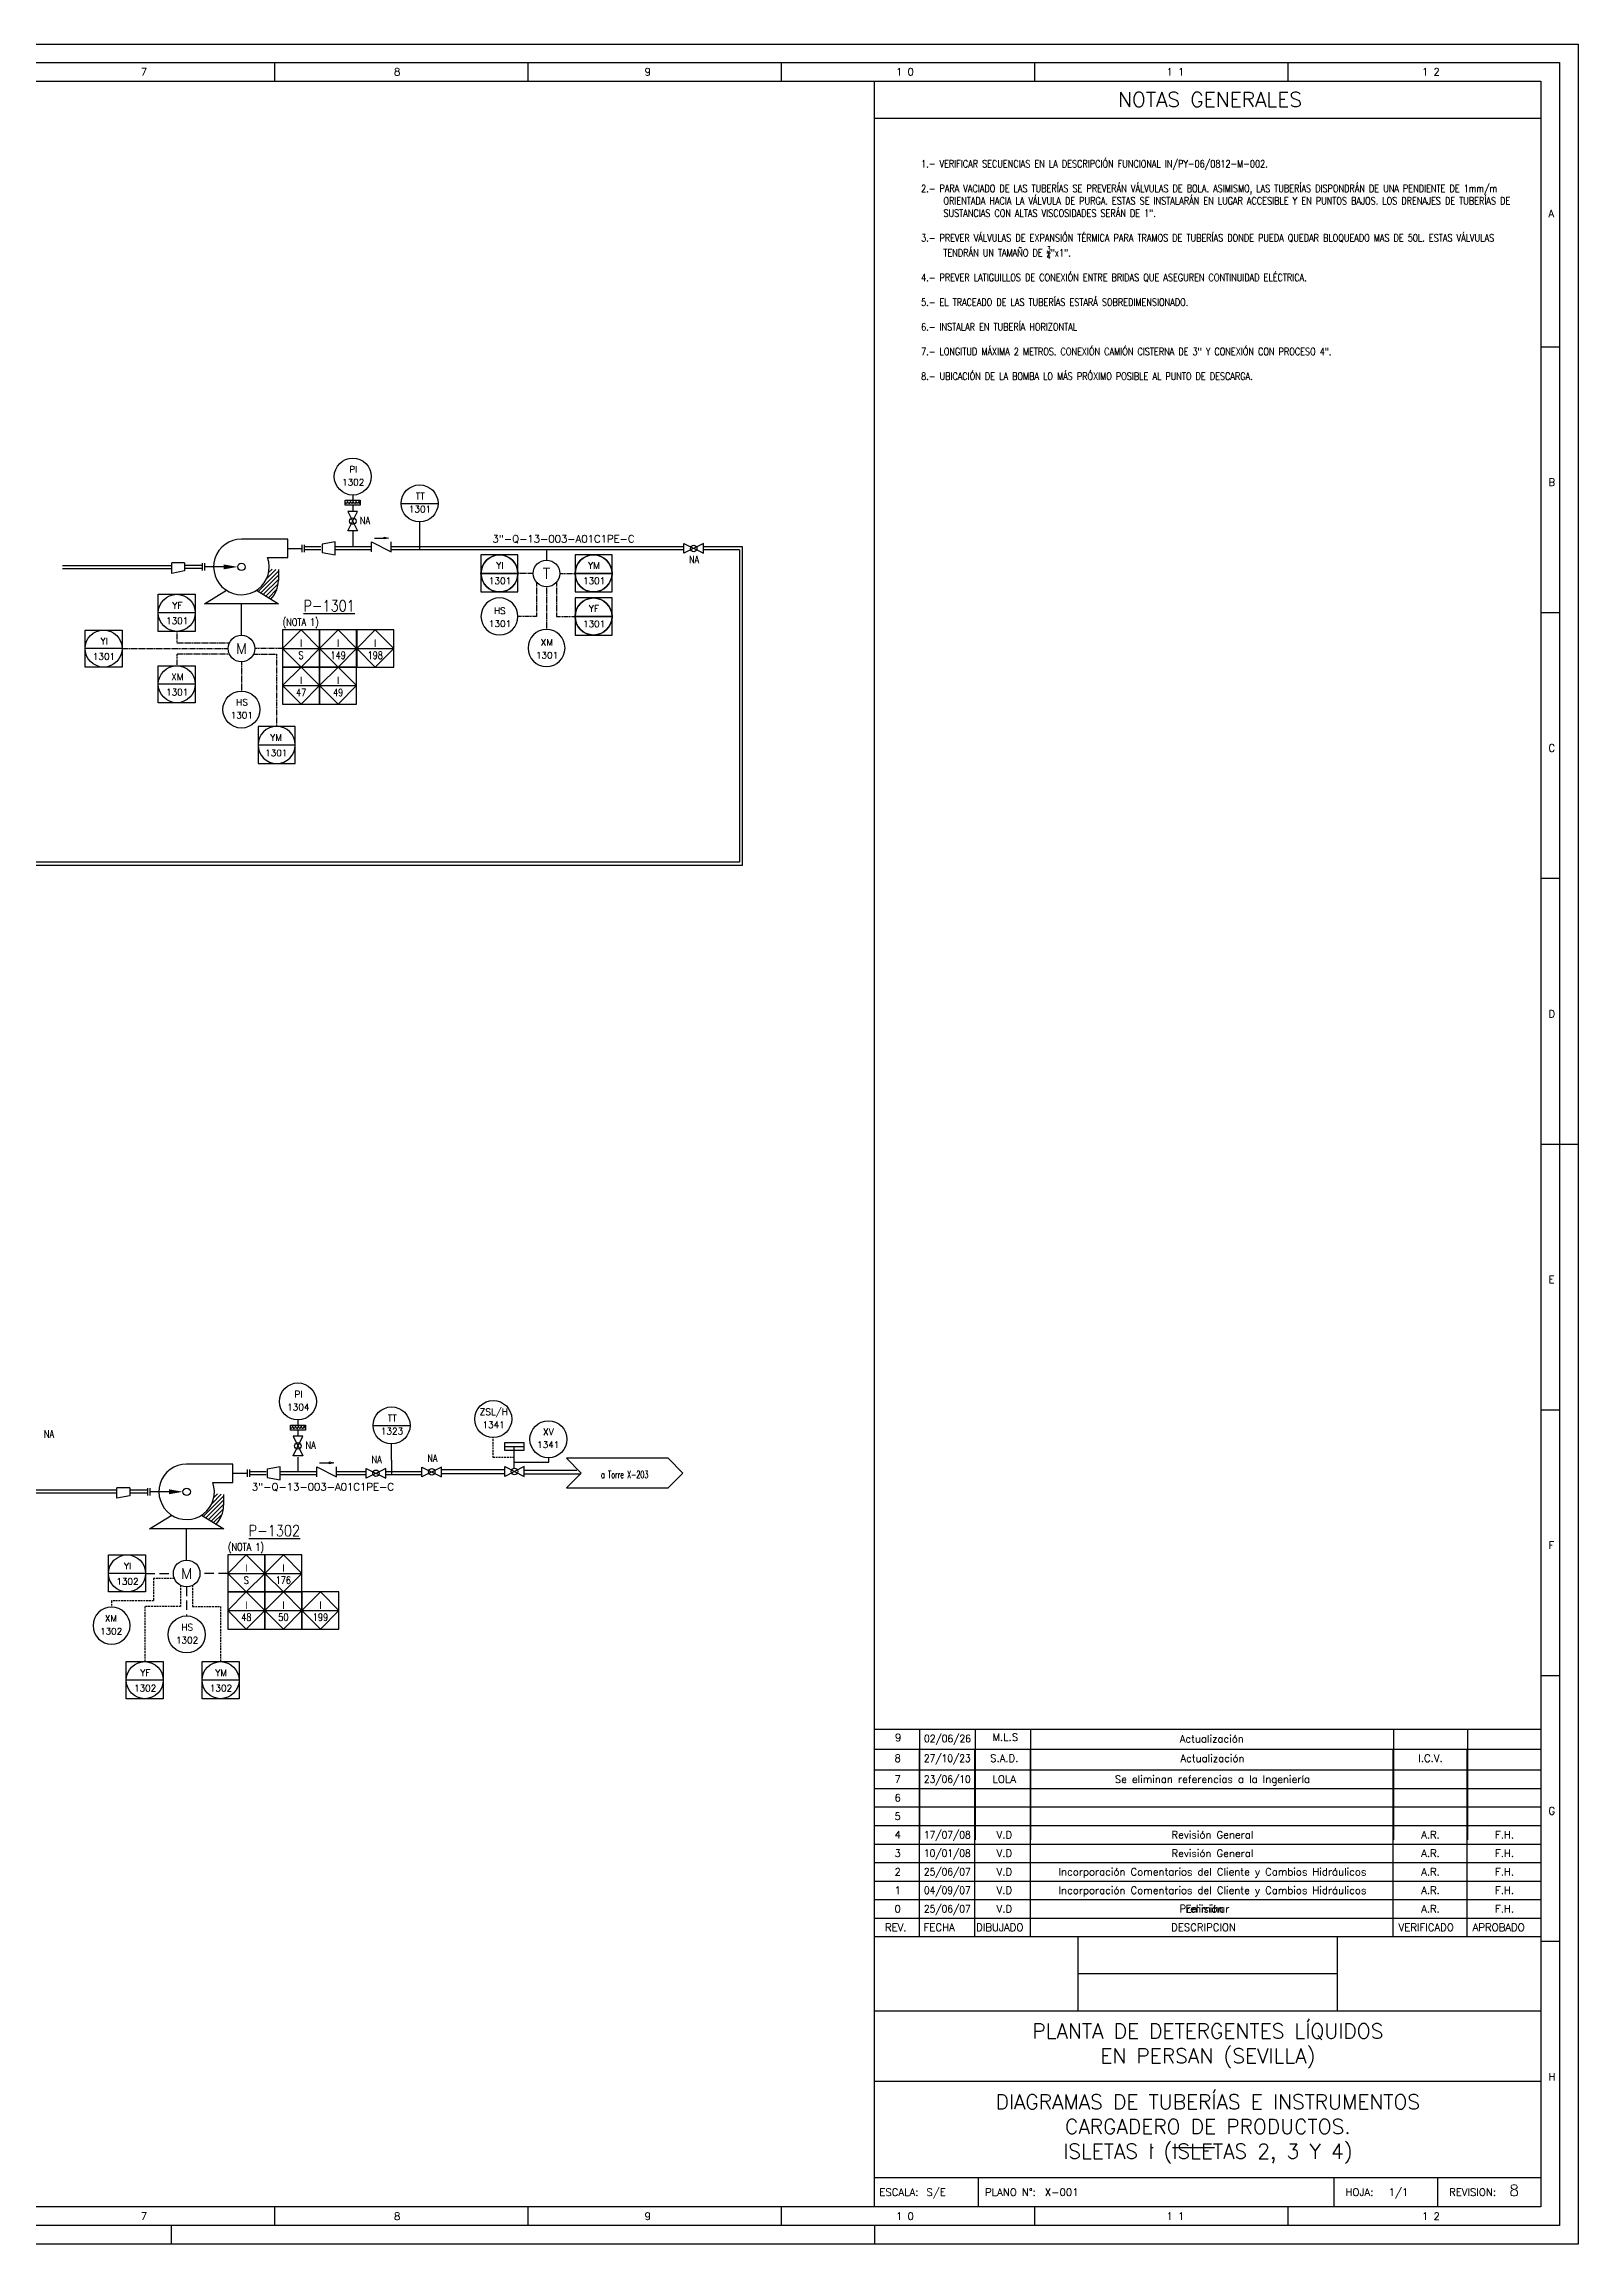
# Model space of a CAD drawing. Header units: millimetres. Extents: x 108 to 2962, y 3858 to 4561.
# Drawn here: x 1595 to 2010, y 3919 to 4513 of the extents above; entities that cross this region are included whole.
import ezdxf
from ezdxf.enums import TextEntityAlignment as Align

# ---------------------------------------------------------------- set-up
doc = ezdxf.new("R2010")
doc.units = ezdxf.units.MM
doc.linetypes.add('TRAZOS', pattern=[0.75, 0.5, -0.25])
for name, color, linetype in [('CAJETIN', 1, 'Continuous'), ('EQUIPOS', 5, 'Continuous'), ('FORMATO', 7, 'Continuous'), ('INSTRUMENTOS', 1, 'Continuous'), ('TEX', 7, 'Continuous'), ('TEXTO-INSTRUMENTACION', 7, 'Continuous'), ('TEXTO-VALVULAS Y ACCESORIOS', 7, 'Continuous'), ('TUBERIA', 5, 'Continuous'), ('TUBERÍA2', 1, 'TRAZOS'), ('VALVULAS Y ACCESORIOS', 1, 'Continuous')]:
    doc.layers.add(name, color=color, linetype=linetype)
doc.layers.add('TUBERÍA3', color=1, linetype='Continuous', true_color=0xff0000)
doc.styles.add('PY', font='ROMANS.shx')
doc.styles.add('PY1', font='ROMANS.shx', dxfattribs={"width": 0.8})
doc.styles.add('TXT', font='txt')
doc.linetypes.add('SEÑAL_MECANICA2', pattern='A,4.411183,["o",PY,S=4.130212,R=360,X=0,Y=-1.374288],0.588817,-0.374158,["",PY,S=2,R=360,X=0,Y=-0.688262],-2.183682', length=7.55784)

# ---------------------------------------------------------------- blocks, each defined once
blk = doc.blocks.new('SEÑAL CIRCU MARCO')
at = {"color": 1, "linetype": 'Continuous', "ltscale": 0.5}
blk.add_line((5.7, 5.7), (-5.7, 5.7), dxfattribs=at)
at = {"color": 1, "flags": 128}
blk.add_lwpolyline([(5.7, 0), (-5.7, 0), (-5.7, 11.4), (5.7, 11.4)], close=True, dxfattribs=at)
at = {"color": 1}
blk.add_circle((0, 5.7), 5.7, dxfattribs=at)
at = {"style": 'PY'}
for tag, p in [('XXX', (0.18, 7.98)), ('YYY', (0.13, 3.24))]:
    blk.add_attdef(tag, text='', height=2, dxfattribs=at).set_placement(p, align=Align.MIDDLE)
blk = doc.blocks.new('SEÑAL CIR')
at = {"color": 1}
blk.add_circle((0, 5.7), 5.7, dxfattribs=at)
at = {"layer": 'INSTRUMENTOS', "linetype": 'Continuous', "style": 'PY', "flags": 4}
for p in [(0.18, 6.94), (0.13, 2.95)]:
    blk.add_attdef('---', text='', height=2, dxfattribs=at).set_placement(p, align=Align.CENTER)
blk = doc.blocks.new('VALV GLOB-V')
at = {"layer": 'INSTRUMENTOS', "color": 1, "flags": 128}
blk.add_lwpolyline([(5.7, -1.43), (5.7, 1.43), (0, -1.43), (0, 1.43)], close=True, dxfattribs=at)
at = {"layer": 'INSTRUMENTOS', "color": 1}
blk.add_circle((2.85, 0), 0.95, dxfattribs=at)
at = {"layer": 'INSTRUMENTOS', "color": 7, "linetype": 'SEÑAL_MECANICA2', "style": 'PY'}
blk.add_attdef('REF.', text='', height=2, dxfattribs=at).set_placement((3, -3.37), align=Align.MIDDLE)
blk = doc.blocks.new('REDUCCION')
at = {"color": 1}
for p, q in [((0, 2), (0, -2)), ((4, 1.25), (0, 2)), ((4, -1.25), (4, 1.25)), ((0, -2), (4, -1.25))]:
    blk.add_line(p, q, dxfattribs=at)
at = {"style": 'PY1', "width": 0.8}
blk.add_attdef('.', text='', height=2, dxfattribs=at).set_placement((2, -3.65), align=Align.MIDDLE)
blk = doc.blocks.new('FLECHA')
at = {"color": 1}
blk.add_solid([(-0.88, -5), (0.87, -5), (0, 0)], dxfattribs=at)
blk = doc.blocks.new('DIAFRAGMA')
at = {"layer": 'INSTRUMENTOS', "color": 1, "ltscale": 0.1, "flags": 128}
blk.add_lwpolyline([(0, -2.25), (0, 2.25), (1.5, 2.25), (1.5, -2.25)], close=True, dxfattribs=at)
blk.add_lwpolyline([(0.46, -2.25), (1.12, -1.86), (0.38, -1.43), (1.12, -1), (0.38, -0.56), (1.12, -0.13), (0.38, 0.3), (1.12, 0.73), (0.38, 1.17), (1.12, 1.6), (0.38, 2.03), (0.75, 2.25)], dxfattribs=at)
blk = doc.blocks.new('VALVULA RETENCION')
at = {"layer": 'VALVULAS Y ACCESORIOS'}
blk.add_line((0.79, 2.4), (3.43, 2.4), dxfattribs=at)
at = {"layer": 'VALVULAS Y ACCESORIOS', "flags": 128}
blk.add_lwpolyline([(0, -1.33), (0, 1.33), (5.33, -1.33), (5.33, 1.33)], dxfattribs=at)
blk.add_lwpolyline([(4.65, 2.4), (3.43, 2.14), (3.43, 2.66)], close=True, dxfattribs=at)
at = {"layer": 'TEXTO-VALVULAS Y ACCESORIOS', "linetype": 'SEÑAL_MECANICA2', "style": 'PY1', "width": 0.8}
blk.add_attdef('REF.', text='', height=2, dxfattribs=at).set_placement((2.94, -3.07), align=Align.MIDDLE)
blk = doc.blocks.new('SECUENCIA PROGRAMADA EN SISTEMA DE CONTROL PLC')
at = {"layer": 'INSTRUMENTOS'}
blk.add_line((-5, 5), (5, 5), dxfattribs=at)
at = {"layer": 'INSTRUMENTOS', "flags": 128}
for points in [[(0, 0), (-5, 5), (0, 10), (5, 5)], [(-5, 0), (5, 0), (5, 10), (-5, 10)]]:
    blk.add_lwpolyline(points, close=True, dxfattribs=at)
at = {"layer": 'TEXTO-INSTRUMENTACION', "linetype": 'Continuous', "style": 'PY1', "width": 0.8}
for tag, p in [('XXX', (0.01, 6.43)), ('YYY', (0.01, 3.17))]:
    blk.add_attdef(tag, text='', height=2, dxfattribs=at).set_placement(p, align=Align.MIDDLE_CENTER)
blk = doc.blocks.new('MARCO-A1')
at = {"layer": 'FORMATO', "color": 5}
for p, q in [((488.92, 589), (488.92, 584)), ((557.33, 589), (557.33, 584)), ((625.75, 589), (625.75, 584)), ((694.17, 589), (694.17, 584)), ((762.58, 589), (762.58, 584)), ((831, 512.25), (836, 512.25)), ((831, 440.5), (836, 440.5)), ((831, 368.75), (836, 368.75)), ((831, 297), (836, 297)), ((831, 225.25), (836, 225.25)), ((831, 153.5), (836, 153.5)), ((831, 81.75), (836, 81.75)), ((488.92, 10), (488.92, 5)), ((557.33, 10), (557.33, 5)), ((625.75, 10), (625.75, 5)), ((694.17, 10), (694.17, 5)), ((762.58, 10), (762.58, 5))]:
    blk.add_line(p, q, dxfattribs=at)
at = {"layer": 'FORMATO', "color": 1, "linetype": 'Continuous'}
for p, q in [((836, 297), (841, 297)), ((461, 5), (461, 0)), ((651, 5), (651, 0))]:
    blk.add_line(p, q, dxfattribs=at)
at = {"layer": 'FORMATO', "color": 1}
blk.add_lwpolyline([(0, 594), (841, 594), (841, 0), (0, 0)], close=True, dxfattribs=at)
at = {"layer": 'FORMATO', "color": 5}
blk.add_lwpolyline([(5, 589), (836, 589), (836, 5), (5, 5)], close=True, dxfattribs=at)
at = {"layer": 'FORMATO', "color": 8, "linetype": 'Continuous'}
blk.add_lwpolyline([(10, 584), (831, 584), (831, 10), (10, 10)], close=True, dxfattribs=at)
at = {"layer": 'FORMATO', "color": 1, "style": 'PY'}
for s, p in [('7', (452.75, 585.5)), ('8', (521.17, 585.5)), ('9', (588.85, 585.5)), ('1 0', (656.77, 585.5)), ('1 1', (729.83, 585.5)), ('1 2', (798.88, 585.5)), ('A', (833, 547.25)), ('B', (833, 474.67)), ('C', (833, 402.92)), ('D', (833, 331.17)), ('E', (833, 259.42)), ('F', (833, 187.67)), ('G', (833, 115.92)), ('H', (833, 44.17)), ('7', (452.75, 6.5)), ('8', (521.17, 6.5)), ('9', (588.85, 6.5)), ('1 0', (656.77, 6.5)), ('1 1', (729.83, 6.5)), ('1 2', (798.88, 6.5))]:
    blk.add_text(s, height=2, dxfattribs=at).set_placement(p)
blk = doc.blocks.new('BANDERA DE FLUJO')
at = {"layer": 'TEX', "color": 1, "ltscale": 0.1, "flags": 128}
blk.add_lwpolyline([(-4, 4), (-31.46, 4), (-27.46, 0), (-31.46, -4), (-4, -4), (0, 0)], close=True, dxfattribs=at)
at = {"layer": 'TEX', "style": 'PY1', "width": 0.8}
for tag, p in [('ETIQUETA-LINEA-1', (-15.73, 0.61)), ('ETIQUETA-LINEA-2', (-15.73, -2.91))]:
    blk.add_attdef(tag, text='', height=2, dxfattribs=at).set_placement(p, align=Align.CENTER)

msp = doc.modelspace()

# ---------------------------------------------------------------- hatches: boundary and pattern name
at = {"layer": 'EQUIPOS'}
h = msp.add_hatch(dxfattribs=at)
h.set_pattern_fill('ANSI31', color=4, scale=0.25, style=0)
h.set_pattern_definition([(45, (602.536, 5417.1315), (-0.561266, 0.561266), [])])
h.paths.add_polyline_path([(1658.77, 4368.36), (1658.77, 4371.3), (1656.27, 4371.48, -0.236498), (1652.84, 4365.7), (1656.74, 4363.29, 0.193128)])
h = msp.add_hatch(dxfattribs=at)
h.set_pattern_fill('ANSI31', color=4, scale=0.25, style=0)
h.set_pattern_definition([(45, (587.7447, 5167.4096), (-0.561266, 0.561266), [])])
h.paths.add_polyline_path([(1643.98, 4118.64), (1643.98, 4121.58), (1641.48, 4121.76, -0.236498), (1638.05, 4115.98), (1641.94, 4113.56, 0.193128)])

# ---------------------------------------------------------------- linework, layer by layer
at = {"color": 1}
for p, q in [((1678.87, 4391.4), (1678.87, 4390.04)), ((1678.87, 4388.69), (1678.87, 4387.01)), ((1691.92, 4389.15), (1701.92, 4389.15)), ((1696.92, 4384.15), (1696.92, 4376.61)), ((1678.87, 4381.75), (1678.87, 4377.41)), ((1629.96, 4370.26), (1629.96, 4373.11)), ((1633.46, 4373.11), (1629.96, 4373.11)), ((1633.46, 4373.11), (1633.46, 4370.92)), ((1633.46, 4370.92), (1629.96, 4370.26)), ((1648.79, 4353.57), (1648.79, 4362.01)), ((1664.05, 4141.68), (1664.05, 4140.32)), ((1684.36, 4140.2), (1694.36, 4140.2)), ((1664.05, 4138.97), (1664.05, 4137.29)), ((1689.36, 4130.84), (1689.36, 4135.21)), ((1664.05, 4131.63), (1664.05, 4127.69)), ((1689.36, 4130.84), (1689.36, 4126.9)), ((1615.16, 4120.54), (1615.16, 4123.39)), ((1618.67, 4123.39), (1615.16, 4123.39)), ((1618.67, 4123.39), (1618.67, 4121.2)), ((1618.67, 4121.2), (1615.16, 4120.54)), ((1634, 4103.85), (1634, 4112.29))]:
    msp.add_line(p, q, dxfattribs=at)
at = {"color": 5, "linetype": 'ByBlock'}
msp.add_line((1702.82, 4128.28), (1719.89, 4128.28), dxfattribs=at)
at = {"color": 4}
for p, q in [((1702.85, 4127.23), (1719.9, 4127.23)), ((1725.23, 4127.16), (1740.48, 4127.16))]:
    msp.add_line(p, q, dxfattribs=at)
at = {"color": 5}
msp.add_line((1725.2, 4128.13), (1739.42, 4128.13), dxfattribs=at)
at = {"color": 1}
for centre in [(1731.21, 4370.25), (1648.79, 4349.97), (1634, 4100.25)]:
    msp.add_circle(centre, 3.6, dxfattribs=at)
at = {"layer": 'CAJETIN', "color": 8, "linetype": 'Continuous'}
for p, q in [((1819.85, 3929.19), (1819.85, 4503.19)), ((1819.85, 3954.32), (1819.85, 4039.65)), ((1819.85, 4002.19), (1999.85, 4002.19)), ((1874.85, 3982.19), (1874.85, 4002.19)), ((1944.85, 3982.19), (1944.85, 4002.19)), ((1874.85, 3992.19), (1944.85, 3992.19)), ((1819.85, 3982.19), (1999.85, 3982.19)), ((1819.85, 3963.19), (1999.85, 3963.19)), ((1819.85, 3937.19), (1999.85, 3937.19)), ((1847.85, 3937.19), (1847.85, 3929.19))]:
    msp.add_line(p, q, dxfattribs=at)
at = {"layer": 'CAJETIN', "color": 8}
for p, q in [((1819.85, 4493.19), (1999.85, 4493.19)), ((1943.85, 3937.19), (1943.85, 3929.19)), ((1971.85, 3937.19), (1971.85, 3929.19))]:
    msp.add_line(p, q, dxfattribs=at)
at = {"layer": 'CAJETIN', "color": 1}
for p, q in [((1819.85, 4058.2), (1999.85, 4058.2)), ((1831.98, 4058.32), (1831.98, 4028.33)), ((1846.98, 4058.2), (1846.98, 4028.33)), ((1861.98, 4058.08), (1861.98, 4028.33)), ((1959.98, 4058.08), (1959.98, 4028.33)), ((1979.98, 4058.32), (1979.98, 4028.33)), ((1819.85, 4052.83), (1999.85, 4052.83)), ((1831.85, 4052.83), (1831.85, 4027.83)), ((1846.85, 4052.83), (1846.85, 4027.83)), ((1861.85, 4052.83), (1861.85, 4027.83)), ((1959.85, 4052.83), (1959.85, 4027.83)), ((1979.85, 4052.83), (1979.85, 4027.83)), ((1819.85, 4047.19), (1999.85, 4047.19)), ((1831.85, 4047.19), (1831.85, 4022.19)), ((1846.85, 4047.19), (1846.85, 4022.19)), ((1861.85, 4047.19), (1861.85, 4022.19)), ((1959.85, 4047.19), (1959.85, 4022.19)), ((1979.85, 4047.19), (1979.85, 4022.19)), ((1819.85, 4042.19), (1999.85, 4042.19)), ((1819.85, 4037.19), (1999.85, 4037.19)), ((1819.85, 4032.19), (1999.85, 4032.19)), ((1831.85, 4032.19), (1831.85, 4007.19)), ((1846.85, 4032.19), (1846.85, 4007.19)), ((1861.85, 4032.19), (1861.85, 4007.19)), ((1959.85, 4032.19), (1959.85, 4007.19)), ((1979.85, 4032.19), (1979.85, 4007.19)), ((1819.85, 4027.19), (1999.85, 4027.19)), ((1819.85, 4022.19), (1999.85, 4022.19)), ((1819.85, 4017.19), (1999.85, 4017.19)), ((1819.85, 4012.19), (1999.85, 4012.19)), ((1819.85, 4012.19), (1999.85, 4012.19))]:
    msp.add_line(p, q, dxfattribs=at)
at = {"layer": 'CAJETIN', "color": 5}
for p, q in [((1819.85, 4007.19), (1999.85, 4007.19)), ((1831.85, 4007.19), (1831.85, 4002.19)), ((1846.85, 4007.19), (1846.85, 4002.19)), ((1861.85, 4007.19), (1861.85, 4002.19)), ((1959.85, 4007.19), (1959.85, 4002.19)), ((1979.85, 4007.19), (1979.85, 4002.19))]:
    msp.add_line(p, q, dxfattribs=at)
at = {"layer": 'EQUIPOS', "linetype": 'Continuous'}
for p, q in [((1644.86, 4372.01), (1638.95, 4372.01)), ((1661.29, 4377.01), (1665.18, 4377.01)), ((1646.5, 4127.29), (1650.39, 4127.29)), ((1630.07, 4122.29), (1624.16, 4122.29))]:
    msp.add_line(p, q, dxfattribs=at)
at = {"layer": 'EQUIPOS', "color": 4}
for p, q in [((1658.77, 4371.3), (1658.77, 4368.36)), ((1643.98, 4121.58), (1643.98, 4118.64))]:
    msp.add_line(p, q, dxfattribs=at)
at = {"layer": 'EQUIPOS', "color": 5, "linetype": 'Continuous'}
for points in [[(1661.29, 4379.51), (1648.79, 4379.51, 3.146264), (1655.86, 4374.51), (1661.29, 4374.51)], [(1646.5, 4129.79), (1634, 4129.79, 3.146264), (1641.07, 4124.79), (1646.5, 4124.79)]]:
    msp.add_lwpolyline(points, format="xyb", close=True, dxfattribs=at)
for points in [[(1652.84, 4365.7), (1658.79, 4362.01), (1638.79, 4362.01), (1644.74, 4365.7)], [(1638.05, 4115.98), (1644, 4112.29), (1624, 4112.29), (1629.95, 4115.98)]]:
    msp.add_lwpolyline(points, dxfattribs=at)
for centre in [(1648.79, 4372.01), (1634, 4122.29)]:
    msp.add_circle(centre, 1, dxfattribs=at)
at = {"layer": 'EQUIPOS', "color": 4}
for centre in [(1651.42, 4368.36), (1636.63, 4118.64)]:
    msp.add_arc(centre, 7.35, 316.27667, 0, dxfattribs=at)
at = {"layer": 'TUBERIA', "color": 5, "linetype": 'Continuous'}
for p, q in [((1638.28, 4372.41), (1633.46, 4372.41)), ((1670.26, 4377.41), (1665.85, 4377.41)), ((1683.91, 4377.41), (1674.1, 4377.41)), ((1768.34, 4377.41), (1689.24, 4377.41)), ((1784.11, 4377.41), (1773.59, 4377.41)), ((1604.54, 4122.69), (1584.2, 4122.69)), ((1615.16, 4122.69), (1604.54, 4122.69)), ((1623.49, 4122.69), (1618.67, 4122.69)), ((1655.47, 4127.69), (1651.06, 4127.69)), ((1669.12, 4127.69), (1659.28, 4127.69)), ((1682.51, 4127.69), (1674.45, 4127.69)), ((1697.46, 4127.69), (1687.77, 4127.69)), ((1894.7, 3945.26), (1895.04, 3945.26)), ((1900.31, 3945.26), (1911.69, 3945.26))]:
    msp.add_line(p, q, dxfattribs=at)
at = {"layer": 'TUBERIA', "linetype": 'Continuous'}
for p, q in [((1639.36, 4372.01), (1638.95, 4372.01)), ((1624.57, 4122.29), (1624.16, 4122.29))]:
    msp.add_line(p, q, dxfattribs=at)
at = {"layer": 'TUBERIA', "color": 4, "linetype": 'Continuous'}
for p, q in [((1670.26, 4376.61), (1665.85, 4376.61)), ((1683.91, 4376.61), (1674.1, 4376.61)), ((1768.33, 4376.61), (1689.24, 4376.61)), ((1783.35, 4376.61), (1773.6, 4376.61)), ((1638.28, 4371.61), (1633.46, 4371.61)), ((1655.47, 4126.89), (1651.06, 4126.89)), ((1669.12, 4126.89), (1659.28, 4126.89)), ((1682.51, 4126.89), (1674.45, 4126.89)), ((1697.51, 4126.89), (1687.77, 4126.89)), ((1604.54, 4121.89), (1584.2, 4121.89)), ((1615.16, 4121.89), (1604.54, 4121.89)), ((1623.49, 4121.89), (1618.67, 4121.89))]:
    msp.add_line(p, q, dxfattribs=at)
at = {"layer": 'TUBERIA', "color": 1, "linetype": 'TRAZOS', "ltscale": 0.5}
for p, q in [((1616.56, 4349.97), (1645.19, 4349.97)), ((1659.9, 4349.97), (1652.39, 4349.97)), ((1648.79, 4346.37), (1648.79, 4338.49))]:
    msp.add_line(p, q, dxfattribs=at)
at = {"layer": 'TUBERIA', "color": 1, "linetype": 'TRAZOS', "ltscale": 5}
for p, q in [((1622.89, 4100.25), (1630.4, 4100.25)), ((1645.11, 4100.25), (1637.6, 4100.25)), ((1634, 4096.65), (1634, 4088.77))]:
    msp.add_line(p, q, dxfattribs=at)
at = {"layer": 'TUBERIA', "color": 4, "linetype": 'Continuous'}
for points in [[(1783.35, 4376.61), (1783.35, 4292.26), (1256.05, 4292.26), (1256.05, 4180.73)], [(1600.46, 4371.61), (1629.96, 4371.61)]]:
    msp.add_lwpolyline(points, dxfattribs=at)
at = {"layer": 'TUBERIA', "color": 5, "linetype": 'Continuous'}
for points in [[(1256.87, 4181.53), (1256.87, 4291.47), (1784.11, 4291.47), (1784.11, 4377.41)], [(1600.46, 4372.41), (1629.96, 4372.41)]]:
    msp.add_lwpolyline(points, dxfattribs=at)
at = {"layer": 'TUBERÍA2', "ltscale": 0.5}
for points in [[(1727.61, 4370.25), (1723.5, 4370.25)], [(1728.5, 4367.88), (1728.5, 4358.62), (1723.5, 4358.62)], [(1731.21, 4366.66), (1731.21, 4355.11)], [(1733.91, 4367.88), (1733.91, 4358.62), (1738.91, 4358.62)], [(1734.81, 4370.25), (1738.91, 4370.25)]]:
    msp.add_lwpolyline(points, dxfattribs=at)
at = {"layer": 'TUBERÍA2', "color": 1, "ltscale": 0.5}
for points in [[(1631.33, 4354.61), (1631.33, 4351.51), (1645.54, 4351.51)], [(1645.54, 4348.43), (1631.33, 4348.43), (1631.33, 4345.33)], [(1652.05, 4348.43), (1658.31, 4348.43), (1658.31, 4328.94)]]:
    msp.add_lwpolyline(points, dxfattribs=at)
at = {"layer": 'TUBERÍA2'}
for points in [[(1722.51, 4131.52), (1716.82, 4131.52), (1716.82, 4136.86)], [(1630.67, 4098.9), (1625.07, 4098.9), (1625.07, 4092.83), (1613.71, 4092.83), (1613.71, 4091.16)], [(1632.38, 4097.04), (1632.38, 4091.29), (1622.67, 4091.29), (1622.67, 4076.43)], [(1635.62, 4097.04), (1635.62, 4091.29), (1643.16, 4091.29), (1643.16, 4076.43)]]:
    msp.add_lwpolyline(points, dxfattribs=at)
at = {"layer": 'TUBERÍA3'}
for points in [[(1731.21, 4376.61), (1731.21, 4373.85)], [(1713.5, 4370.25), (1723.5, 4370.25)], [(1738.91, 4370.25), (1748.91, 4370.25)], [(1738.91, 4358.61), (1748.91, 4358.62)], [(1722.51, 4130.29), (1731.81, 4130.29)], [(1731.81, 4130.29), (1731.81, 4131.4)]]:
    msp.add_lwpolyline(points, dxfattribs=at)
for centre in [(1718.5, 4370.25), (1743.91, 4370.25), (1743.91, 4358.62)]:
    msp.add_circle(centre, 5, dxfattribs=at)
at = {"layer": 'VALVULAS Y ACCESORIOS', "ltscale": 0.1}
for p, q in [((1665.18, 4376.01), (1665.18, 4378.01)), ((1665.85, 4376.01), (1665.85, 4378.01)), ((1638.28, 4371.01), (1638.28, 4373.01)), ((1638.28, 4371.01), (1638.28, 4373.01)), ((1638.95, 4371.01), (1638.95, 4373.01)), ((1638.95, 4371.01), (1638.95, 4373.01)), ((1623.49, 4121.29), (1623.49, 4123.29)), ((1624.16, 4121.29), (1624.16, 4123.29)), ((1624.16, 4121.29), (1624.16, 4123.29)), ((1650.39, 4126.29), (1650.39, 4128.29)), ((1651.06, 4126.29), (1651.06, 4128.29))]:
    msp.add_line(p, q, dxfattribs=at)
at = {"layer": 'VALVULAS Y ACCESORIOS'}
for p, q in [((1719.84, 4134.54), (1725.18, 4134.54)), ((1722.51, 4128.73), (1722.51, 4134.54))]:
    msp.add_line(p, q, dxfattribs=at)
at = {"layer": 'VALVULAS Y ACCESORIOS', "flags": 128}
msp.add_lwpolyline([(1719.84, 4135.54), (1719.84, 4133.54), (1725.18, 4133.54), (1725.18, 4135.54)], close=True, dxfattribs=at)

# ---------------------------------------------------------------- block references
msp.add_blockref('MARCO-A1', (1168.85, 3919.19))
at = {"linetype": 'Continuous'}
ref = msp.add_blockref('SEÑAL CIR', (1678.87, 4391.4), dxfattribs=dict(at, xscale=0.877100000000155, yscale=0.877100000000155, zscale=0.877100000000155))
ref.add_attrib('---', 'PI', dxfattribs={"layer": 'INSTRUMENTOS', "color": 7, "linetype": 'Continuous', "height": 1.754, "style": 'PY'}).set_placement((1679.03, 4397.48), align=Align.CENTER)
ref.add_attrib('---', '1302', dxfattribs={"layer": 'INSTRUMENTOS', "color": 7, "linetype": 'Continuous', "height": 1.754, "style": 'PY'}).set_placement((1678.98, 4393.99), align=Align.CENTER)
at = {"color": 1, "linetype": 'Continuous', "rotation": 90}
for p, xscale, yscale, zscale in [((1678.87, 4388.69), 0.8999999999999773, 0.8999999999999773, 0.8999999999999773), ((1664.05, 4138.97), 0.900000000000091, 0.900000000000091, 0.900000000000091)]:
    msp.add_blockref('DIAFRAGMA', p, dxfattribs=dict(at, xscale=xscale, yscale=yscale, zscale=zscale))
at = {"linetype": 'Continuous'}
ref = msp.add_blockref('SEÑAL CIR', (1696.92, 4384.15), dxfattribs=dict(at, xscale=0.877100000000155, yscale=0.877100000000155, zscale=0.877100000000155))
ref.add_attrib('---', 'TT', dxfattribs={"layer": 'INSTRUMENTOS', "color": 7, "linetype": 'Continuous', "height": 1.754, "style": 'PY'}).set_placement((1697.08, 4390.24), align=Align.CENTER)
ref.add_attrib('---', '1301', dxfattribs={"layer": 'INSTRUMENTOS', "color": 7, "linetype": 'Continuous', "height": 1.754, "style": 'PY'}).set_placement((1697.03, 4386.74), align=Align.CENTER)
at = {"linetype": 'Continuous', "xscale": 0.9232631578947803, "yscale": 0.9232631578947803, "zscale": 0.9232631578947803, "rotation": 90}
for p in [(1678.87, 4381.75), (1664.05, 4132.03)]:
    msp.add_blockref('VALV GLOB-V', p, dxfattribs=at)
at = {"linetype": 'Continuous'}
for p in [(1683.91, 4377.41), (1669.12, 4127.69)]:
    msp.add_blockref('VALVULA RETENCION', p, dxfattribs=at)
for p, xscale, yscale, zscale in [((1768.33, 4377), 0.9232631578947803, 0.9232631578947803, 0.9232631578947803), ((1682.51, 4127.29), 0.9232631578945529, 0.9232631578945529, 0.9232631578945529), ((1697.57, 4127.66), 0.9232631578945529, 0.9232631578945529, 0.9232631578945529), ((1719.92, 4127.78), 0.9232631578945529, 0.9232631578945529, 0.9232631578945529)]:
    msp.add_blockref('VALV GLOB-V', p, dxfattribs=dict(at, xscale=xscale, yscale=yscale, zscale=zscale))
ref = msp.add_blockref('SEÑAL CIRCU MARCO', (1718.5, 4375.25), dxfattribs=dict(xscale=-0.8771000000000413, yscale=0.8771000000000413, zscale=0.8771000000000413, rotation=180))
ref.add_attrib('XXX', '1301', dxfattribs={"height": 1.754, "style": 'PY'}).set_placement((1718.66, 4368.25), align=Align.MIDDLE)
ref.add_attrib('YYY', 'YI', dxfattribs={"height": 1.754, "style": 'PY'}).set_placement((1718.61, 4372.41), align=Align.MIDDLE)
ref = msp.add_blockref('SEÑAL CIRCU MARCO', (1743.91, 4375.25), dxfattribs=dict(xscale=-0.8771000000000413, yscale=0.8771000000000413, zscale=0.8771000000000413, rotation=180))
ref.add_attrib('XXX', '1301', dxfattribs={"height": 1.754, "style": 'PY'}).set_placement((1744.07, 4368.25), align=Align.MIDDLE)
ref.add_attrib('YYY', 'YM', dxfattribs={"height": 1.754, "style": 'PY'}).set_placement((1744.02, 4372.41), align=Align.MIDDLE)
for p, xscale, yscale, zscale, values in [((1631.33, 4354.61), 0.8771000000000413, 0.8771000000000413, 0.8771000000000413, {'XXX': 'YF', 'YYY': '1301'}), ((1611.56, 4344.97), 0.877100000000155, 0.877100000000155, 0.877100000000155, {'XXX': 'YI', 'YYY': '1301'}), ((1631.33, 4335.33), 0.8771000000000413, 0.8771000000000413, 0.8771000000000413, {'XXX': 'XM', 'YYY': '1301'}), ((1617.89, 4095.25), 0.8770999999999276, 0.8770999999999276, 0.8770999999999276, {'XXX': 'YI', 'YYY': '1302'}), ((1622.67, 4066.43), 0.8771000000000413, 0.8771000000000413, 0.8771000000000413, {'XXX': 'YF', 'YYY': '1302'}), ((1643.16, 4066.43), 0.8771000000000413, 0.8771000000000413, 0.8771000000000413, {'XXX': 'YM', 'YYY': '1302'})]:
    msp.add_blockref('SEÑAL CIRCU MARCO', p, dxfattribs=dict(xscale=xscale, yscale=yscale, zscale=zscale)).add_auto_attribs(values)
ref = msp.add_blockref('SEÑAL CIR', (1718.5, 4363.64), dxfattribs=dict(at, xscale=-0.8771000000000413, yscale=0.8771000000000413, zscale=0.8771000000000413, rotation=180))
ref.add_attrib('---', '1301', dxfattribs={"layer": 'INSTRUMENTOS', "color": 7, "linetype": 'Continuous', "height": 1.754, "style": 'PY'}).set_placement((1718.66, 4355.8), align=Align.CENTER)
ref.add_attrib('---', 'HS', dxfattribs={"layer": 'INSTRUMENTOS', "color": 7, "linetype": 'Continuous', "height": 1.754, "style": 'PY'}).set_placement((1718.61, 4359.3), align=Align.CENTER)
ref = msp.add_blockref('SEÑAL CIRCU MARCO', (1743.91, 4363.62), dxfattribs=dict(xscale=-0.8771000000000413, yscale=0.8771000000000413, zscale=0.8771000000000413, rotation=180))
ref.add_attrib('XXX', '1301', dxfattribs={"height": 1.754, "style": 'PY'}).set_placement((1744.07, 4356.61), align=Align.MIDDLE)
ref.add_attrib('YYY', 'YF', dxfattribs={"height": 1.754, "style": 'PY'}).set_placement((1744.02, 4360.77), align=Align.MIDDLE)
ref = msp.add_blockref('SECUENCIA PROGRAMADA EN SISTEMA DE CONTROL PLC', (1664.9, 4344.97), dxfattribs=dict(xscale=1.001089596937504, yscale=1.001089596937504, zscale=1.001089596937504))
ref.add_attrib('XXX', 'I', dxfattribs={"layer": 'TEXTO-INSTRUMENTACION', "linetype": 'Continuous', "height": 2, "style": 'TXT'}).set_placement((1664.91, 4351.41), align=Align.MIDDLE_CENTER)
ref.add_attrib('YYY', 'S', dxfattribs={"layer": 'TEXTO-INSTRUMENTACION', "linetype": 'Continuous', "height": 2, "style": 'PY1', "width": 0.8}).set_placement((1664.91, 4348.14), align=Align.MIDDLE_CENTER)
ref = msp.add_blockref('SECUENCIA PROGRAMADA EN SISTEMA DE CONTROL PLC', (1674.91, 4344.97), dxfattribs=dict(xscale=1.001089596937504, yscale=1.001089596937504, zscale=1.001089596937504))
ref.add_attrib('XXX', 'I', dxfattribs={"layer": 'TEXTO-INSTRUMENTACION', "linetype": 'Continuous', "height": 2, "style": 'TXT'}).set_placement((1674.92, 4351.41), align=Align.MIDDLE_CENTER)
ref.add_attrib('YYY', '149', dxfattribs={"layer": 'TEXTO-INSTRUMENTACION', "linetype": 'Continuous', "height": 2.002, "style": 'PY1', "width": 0.8}).set_placement((1674.92, 4348.14), align=Align.MIDDLE_CENTER)
ref = msp.add_blockref('SECUENCIA PROGRAMADA EN SISTEMA DE CONTROL PLC', (1684.93, 4344.97), dxfattribs=dict(xscale=1.001089596937504, yscale=1.001089596937504, zscale=1.001089596937504))
ref.add_attrib('XXX', 'I', dxfattribs={"layer": 'TEXTO-INSTRUMENTACION', "linetype": 'Continuous', "height": 2, "style": 'TXT'}).set_placement((1684.93, 4351.41), align=Align.MIDDLE_CENTER)
ref.add_attrib('YYY', '198', dxfattribs={"layer": 'TEXTO-INSTRUMENTACION', "linetype": 'Continuous', "height": 2.002, "style": 'PY1', "width": 0.8}).set_placement((1684.93, 4348.14), align=Align.MIDDLE_CENTER)
ref = msp.add_blockref('SEÑAL CIR', (1731.21, 4355.11), dxfattribs=dict(at, xscale=-0.8771000000000413, yscale=0.8771000000000413, zscale=0.8771000000000413, rotation=180))
ref.add_attrib('---', '1301', dxfattribs={"layer": 'INSTRUMENTOS', "color": 7, "linetype": 'Continuous', "height": 1.754, "style": 'PY'}).set_placement((1731.36, 4347.27), align=Align.CENTER)
ref.add_attrib('---', 'XM', dxfattribs={"layer": 'INSTRUMENTOS', "color": 7, "linetype": 'Continuous', "height": 1.754, "style": 'PY'}).set_placement((1731.32, 4350.76), align=Align.CENTER)
ref = msp.add_blockref('SECUENCIA PROGRAMADA EN SISTEMA DE CONTROL PLC', (1664.9, 4334.96), dxfattribs=dict(xscale=1.001089596937504, yscale=1.001089596937504, zscale=1.001089596937504))
ref.add_attrib('XXX', 'I', dxfattribs={"layer": 'TEXTO-INSTRUMENTACION', "linetype": 'Continuous', "height": 2, "style": 'TXT'}).set_placement((1664.91, 4341.4), align=Align.MIDDLE_CENTER)
ref.add_attrib('YYY', '47', dxfattribs={"layer": 'TEXTO-INSTRUMENTACION', "linetype": 'Continuous', "height": 2.002, "style": 'PY1', "width": 0.8}).set_placement((1664.91, 4338.13), align=Align.MIDDLE_CENTER)
ref = msp.add_blockref('SECUENCIA PROGRAMADA EN SISTEMA DE CONTROL PLC', (1674.91, 4334.96), dxfattribs=dict(xscale=1.001089596937504, yscale=1.001089596937504, zscale=1.001089596937504))
ref.add_attrib('XXX', 'I', dxfattribs={"layer": 'TEXTO-INSTRUMENTACION', "linetype": 'Continuous', "height": 2, "style": 'TXT'}).set_placement((1674.92, 4341.4), align=Align.MIDDLE_CENTER)
ref.add_attrib('YYY', '49', dxfattribs={"layer": 'TEXTO-INSTRUMENTACION', "linetype": 'Continuous', "height": 2.002, "style": 'PY1', "width": 0.8}).set_placement((1674.92, 4338.13), align=Align.MIDDLE_CENTER)
ref = msp.add_blockref('SEÑAL CIR', (1648.79, 4328.49), dxfattribs=dict(at, xscale=0.877100000000155, yscale=0.877100000000155, zscale=0.877100000000155))
ref.add_attrib('---', 'HS', dxfattribs={"layer": 'INSTRUMENTOS', "color": 7, "linetype": 'Continuous', "height": 1.754, "style": 'PY'}).set_placement((1648.95, 4334.58), align=Align.CENTER)
ref.add_attrib('---', '1301', dxfattribs={"layer": 'INSTRUMENTOS', "color": 7, "linetype": 'Continuous', "height": 1.754, "style": 'PY'}).set_placement((1648.9, 4331.08), align=Align.CENTER)
ref = msp.add_blockref('SEÑAL CIRCU MARCO', (1658.31, 4318.94), dxfattribs=dict(xscale=-0.8771000000000413, yscale=0.8771000000000413, zscale=0.8771000000000413))
ref.add_attrib('XXX', 'YM', dxfattribs={"height": 1.754, "style": 'PY'}).set_placement((1658.15, 4325.94), align=Align.MIDDLE)
ref.add_attrib('YYY', '1301', dxfattribs={"height": 1.754, "style": 'PY'}).set_placement((1658.2, 4321.78), align=Align.MIDDLE)
ref = msp.add_blockref('SEÑAL CIR', (1664.05, 4141.68), dxfattribs=dict(at, xscale=0.8770999999999276, yscale=0.8770999999999276, zscale=0.8770999999999276))
ref.add_attrib('---', 'PI', dxfattribs={"layer": 'INSTRUMENTOS', "color": 7, "linetype": 'Continuous', "height": 1.754, "style": 'PY'}).set_placement((1664.21, 4147.76), align=Align.CENTER)
ref.add_attrib('---', '1304', dxfattribs={"layer": 'INSTRUMENTOS', "color": 7, "linetype": 'Continuous', "height": 1.754, "style": 'PY'}).set_placement((1664.16, 4144.26), align=Align.CENTER)
ref = msp.add_blockref('SEÑAL CIR', (1716.82, 4136.93), dxfattribs=dict(at, xscale=0.8771000000000413, yscale=0.8771000000000413, zscale=0.8771000000000413))
ref.add_attrib('---', 'ZSL/H', dxfattribs={"layer": 'INSTRUMENTOS', "color": 7, "linetype": 'Continuous', "height": 1.754, "style": 'PY'}).set_placement((1716.98, 4143.01), align=Align.CENTER)
ref.add_attrib('---', '1341', dxfattribs={"layer": 'INSTRUMENTOS', "color": 7, "linetype": 'Continuous', "height": 1.754, "style": 'PY'}).set_placement((1716.93, 4139.51), align=Align.CENTER)
ref = msp.add_blockref('SEÑAL CIR', (1689.36, 4135.21), dxfattribs=dict(at, xscale=0.8770999999999276, yscale=0.8770999999999276, zscale=0.8770999999999276))
ref.add_attrib('---', 'TT', dxfattribs={"layer": 'INSTRUMENTOS', "color": 7, "linetype": 'Continuous', "height": 1.754, "style": 'PY'}).set_placement((1689.52, 4141.29), align=Align.CENTER)
ref.add_attrib('---', '1323', dxfattribs={"layer": 'INSTRUMENTOS', "color": 7, "linetype": 'Continuous', "height": 1.754, "style": 'PY'}).set_placement((1689.47, 4137.79), align=Align.CENTER)
ref = msp.add_blockref('SEÑAL CIR', (1731.73, 4131.47), dxfattribs=dict(at, xscale=0.8770999999999276, yscale=0.8770999999999276, zscale=0.8770999999999276))
ref.add_attrib('---', 'XV', dxfattribs={"layer": 'INSTRUMENTOS', "color": 7, "linetype": 'Continuous', "height": 1.754, "style": 'PY'}).set_placement((1731.73, 4137.62), align=Align.CENTER)
ref.add_attrib('---', '1341', dxfattribs={"layer": 'INSTRUMENTOS', "color": 7, "linetype": 'Continuous', "height": 1.754, "style": 'PY'}).set_placement((1731.66, 4134.13), align=Align.CENTER)
ref = msp.add_blockref('BANDERA DE FLUJO', (1768.06, 4127.34))
ref.add_attrib('ETIQUETA-LINEA-1', 'a Torre X-203', dxfattribs={"layer": 'TEX', "height": 2, "style": 'PY1', "width": 0.6}).set_placement((1752.33, 4127.94), align=Align.TOP_CENTER)
ref = msp.add_blockref('SECUENCIA PROGRAMADA EN SISTEMA DE CONTROL PLC', (1650.11, 4095.24), dxfattribs=dict(xscale=1.001089596937504, yscale=1.001089596937504, zscale=1.001089596937504))
ref.add_attrib('XXX', 'I', dxfattribs={"layer": 'TEXTO-INSTRUMENTACION', "linetype": 'Continuous', "height": 2, "style": 'TXT'}).set_placement((1650.12, 4101.69), align=Align.MIDDLE_CENTER)
ref.add_attrib('YYY', 'S', dxfattribs={"layer": 'TEXTO-INSTRUMENTACION', "linetype": 'Continuous', "height": 2, "style": 'PY1', "width": 0.8}).set_placement((1650.12, 4098.42), align=Align.MIDDLE_CENTER)
ref = msp.add_blockref('SECUENCIA PROGRAMADA EN SISTEMA DE CONTROL PLC', (1660.12, 4095.24), dxfattribs=dict(xscale=1.001089596937504, yscale=1.001089596937504, zscale=1.001089596937504))
ref.add_attrib('XXX', 'I', dxfattribs={"layer": 'TEXTO-INSTRUMENTACION', "linetype": 'Continuous', "height": 2, "style": 'TXT'}).set_placement((1660.13, 4101.69), align=Align.MIDDLE_CENTER)
ref.add_attrib('YYY', '176', dxfattribs={"layer": 'TEXTO-INSTRUMENTACION', "linetype": 'Continuous', "height": 2.002, "style": 'PY1', "width": 0.8}).set_placement((1660.13, 4098.42), align=Align.MIDDLE_CENTER)
ref = msp.add_blockref('SECUENCIA PROGRAMADA EN SISTEMA DE CONTROL PLC', (1650.11, 4085.23), dxfattribs=dict(xscale=1.001089596937504, yscale=1.001089596937504, zscale=1.001089596937504))
ref.add_attrib('XXX', 'I', dxfattribs={"layer": 'TEXTO-INSTRUMENTACION', "linetype": 'Continuous', "height": 2, "style": 'TXT'}).set_placement((1650.12, 4091.68), align=Align.MIDDLE_CENTER)
ref.add_attrib('YYY', '48', dxfattribs={"layer": 'TEXTO-INSTRUMENTACION', "linetype": 'Continuous', "height": 2.002, "style": 'PY1', "width": 0.8}).set_placement((1650.12, 4088.41), align=Align.MIDDLE_CENTER)
ref = msp.add_blockref('SECUENCIA PROGRAMADA EN SISTEMA DE CONTROL PLC', (1660.12, 4085.23), dxfattribs=dict(xscale=1.001089596937504, yscale=1.001089596937504, zscale=1.001089596937504))
ref.add_attrib('XXX', 'I', dxfattribs={"layer": 'TEXTO-INSTRUMENTACION', "linetype": 'Continuous', "height": 2, "style": 'TXT'}).set_placement((1660.13, 4091.68), align=Align.MIDDLE_CENTER)
ref.add_attrib('YYY', '50', dxfattribs={"layer": 'TEXTO-INSTRUMENTACION', "linetype": 'Continuous', "height": 2.002, "style": 'PY1', "width": 0.8}).set_placement((1660.13, 4088.41), align=Align.MIDDLE_CENTER)
ref = msp.add_blockref('SECUENCIA PROGRAMADA EN SISTEMA DE CONTROL PLC', (1670.13, 4085.23), dxfattribs=dict(xscale=1.001089596937504, yscale=1.001089596937504, zscale=1.001089596937504))
ref.add_attrib('XXX', 'I', dxfattribs={"layer": 'TEXTO-INSTRUMENTACION', "linetype": 'Continuous', "height": 2, "style": 'TXT'}).set_placement((1670.14, 4091.68), align=Align.MIDDLE_CENTER)
ref.add_attrib('YYY', '199', dxfattribs={"layer": 'TEXTO-INSTRUMENTACION', "linetype": 'Continuous', "height": 2.002, "style": 'PY1', "width": 0.8}).set_placement((1670.14, 4088.41), align=Align.MIDDLE_CENTER)
ref = msp.add_blockref('SEÑAL CIR', (1613.71, 4081.16), dxfattribs=dict(at, xscale=-0.8771000000000413, yscale=0.8771000000000413, zscale=0.8771000000000413))
ref.add_attrib('---', 'XM', dxfattribs={"layer": 'INSTRUMENTOS', "color": 7, "linetype": 'Continuous', "height": 1.754, "style": 'PY'}).set_placement((1613.55, 4087.24), align=Align.CENTER)
ref.add_attrib('---', '1302', dxfattribs={"layer": 'INSTRUMENTOS', "color": 7, "linetype": 'Continuous', "height": 1.754, "style": 'PY'}).set_placement((1613.6, 4083.74), align=Align.CENTER)
ref = msp.add_blockref('SEÑAL CIR', (1634, 4078.77), dxfattribs=dict(at, xscale=0.8770999999999276, yscale=0.8770999999999276, zscale=0.8770999999999276))
ref.add_attrib('---', 'HS', dxfattribs={"layer": 'INSTRUMENTOS', "color": 7, "linetype": 'Continuous', "height": 1.754, "style": 'PY'}).set_placement((1634.16, 4084.85), align=Align.CENTER)
ref.add_attrib('---', '1302', dxfattribs={"layer": 'INSTRUMENTOS', "color": 7, "linetype": 'Continuous', "height": 1.754, "style": 'PY'}).set_placement((1634.11, 4081.36), align=Align.CENTER)
at = {"layer": 'INSTRUMENTOS', "xscale": 0.7600000000002183, "yscale": 0.7600000000002183, "zscale": 0.7600000000002183, "rotation": 270}
for p in [(1647.79, 4372.01), (1633, 4122.29)]:
    msp.add_blockref('FLECHA', p, dxfattribs=at)
at = {"layer": 'TUBERIA', "color": 5, "linetype": 'Continuous', "rotation": 180}
for p, xscale, yscale, zscale in [((1674.1, 4377.01), 0.877100000000155, 0.877100000000155, 0.877100000000155), ((1659.28, 4127.29), 0.8770999999999276, 0.8770999999999276, 0.8770999999999276)]:
    msp.add_blockref('REDUCCION', p, dxfattribs=dict(at, xscale=xscale, yscale=yscale, zscale=zscale))

# ---------------------------------------------------------------- texts
at = {"color": 7, "style": 'PY'}
for s, p in [('T', (1731.21, 4370.25)), ('M', (1648.79, 4349.97)), ('M', (1634, 4100.25))]:
    msp.add_text(s, height=2.92, dxfattribs=at).set_placement(p, align=Align.MIDDLE)
at = {"linetype": 'Continuous', "insert": (1832.42, 4481.85), "char_height": 2, "width": 159.6115, "attachment_point": 1, "style": 'PY1'}
msp.add_mtext('\\A1;1.- VERIFICAR SECUENCIAS EN LA DESCRIPCIÓN FUNCIONAL IN/PY-06/0812-M-002.\\P\\P\\pi-6,l6;2.- PARA VACIADO DE LAS TUBERÍAS SE PREVERÁN VÁLVULAS DE BOLA. ASIMISMO, LAS TUBERÍAS DISPONDRÁN DE UNA PENDIENTE DE 1mm/m ORIENTADA HACIA LA VÁLVULA DE PURGA. ESTAS SE INSTALARÁN EN LUGAR ACCESIBLE Y EN PUNTOS BAJOS. LOS DRENAJES DE TUBERÍAS DE SUSTANCIAS CON ALTAS VISCOSIDADES SERÁN DE 1".\\P\\pi0,l0;\\P\\pi-6,l6;3.- PREVER VÁLVULAS DE EXPANSIÓN TÉRMICA PARA TRAMOS DE TUBERÍAS DONDE PUEDA QUEDAR BLOQUEADO MAS DE 50L. ESTAS VÁLVULAS TENDRÁN UN TAMAÑO DE {\\H0.7x;\\S3/4;\\H1.429x;"x1".\\P\\pi0,l0;}\\P4.- PREVER LATIGUILLOS DE CONEXIÓN ENTRE BRIDAS QUE ASEGUREN CONTINUIDAD ELÉCTRICA.\\P \\P5.- EL TRACEADO DE LAS TUBERÍAS ESTARÁ SOBREDIMENSIONADO.\\P^I\\P6.- INSTALAR EN TUBERÍA HORIZONTAL\\P\\P7.- LONGITUD MÁXIMA 2 METROS. CONEXIÓN CAMIÓN CISTERNA DE 3" Y CONEXIÓN CON PROCESO 4".^I\\P\\P8.- UBICACIÓN DE LA BOMBA LO MÁS PRÓXIMO POSIBLE AL PUNTO DE DESCARGA.', dxfattribs=at)
at = {"layer": 'CAJETIN', "color": 1, "style": 'PY', "width": 0.9}
for s, p in [('02/06/26', (1839.53, 4054.65)), ('27/10/23', (1839.47, 4049.33)), ('23/06/10', (1839.47, 4043.69)), ('17/07/08', (1839.47, 4028.69)), ('10/01/08', (1839.47, 4023.69)), ('25/06/07', (1839.47, 4018.69)), ('04/09/07', (1839.47, 4013.69)), ('25/06/07', (1839.47, 4008.69))]:
    msp.add_text(s, height=2, dxfattribs=at).set_placement(p, align=Align.CENTER)
at = {"layer": 'CAJETIN', "color": 1, "style": 'PY'}
for s, p in [('M.L.S', (1855.13, 4055.07)), ('8', (1826.08, 4049.33)), ('9', (1826.19, 4054.95)), ('S.A.D.', (1854.87, 4049.33)), ('Actualización', (1910.91, 4054.58)), ('Actualización', (1911.09, 4049.33)), ('I.C.V.', (1970.01, 4049.33)), ('7', (1826.08, 4043.69)), ('LOLA', (1854.87, 4043.69)), ('Se eliminan referencias a la Ingeniería', (1911.09, 4043.69)), ('6', (1826.08, 4038.69)), ('5', (1826.08, 4033.69)), ('4', (1826.08, 4028.69)), ('V.D', (1854.87, 4028.69)), ('Revisión General', (1911.09, 4028.69)), ('A.R.', (1970.01, 4028.69)), ('F.H.', (1990.01, 4028.69)), ('3', (1826.08, 4023.69)), ('V.D', (1854.87, 4023.69)), ('Revisión General', (1911.09, 4023.69)), ('A.R.', (1970.01, 4023.69)), ('F.H.', (1990.01, 4023.69)), ('2', (1826.08, 4018.69)), ('1', (1826.08, 4013.69)), ('V.D', (1854.87, 4018.69)), ('V.D', (1854.87, 4013.69)), ('Incorporación Comentarios del Cliente y Cambios Hidráulicos', (1911.09, 4018.69)), ('Incorporación Comentarios del Cliente y Cambios Hidráulicos', (1911.09, 4013.69)), ('A.R.', (1970.01, 4018.69)), ('A.R.', (1970.01, 4013.69)), ('F.H.', (1990.01, 4018.69)), ('F.H.', (1990.01, 4013.69)), ('0', (1826.08, 4008.69)), ('V.D', (1854.87, 4008.69)), ('Preliminar', (1908.94, 4008.73)), ('Emisión', (1908.94, 4008.69)), ('A.R.', (1970.01, 4008.69)), ('F.H.', (1990.01, 4008.69))]:
    msp.add_text(s, height=2, dxfattribs=at).set_placement(p, align=Align.CENTER)
for s, p in [('REV.', (1822.64, 4003.69)), ('FECHA', (1833.09, 4003.69)), ('DIBUJADO', (1847.25, 4003.69)), ('DESCRIPCION', (1899.95, 4003.69)), ('VERIFICADO', (1961.38, 4003.69)), ('APROBADO', (1981.38, 4003.69)), ('ESCALA:', (1821.12, 3932.19)), ('S/E', (1833.83, 3932.19)), ('PLANO N%%D:', (1849.67, 3932.19)), ('X-001', (1865.84, 3932.19)), ('HOJA:', (1947.02, 3932.19)), ('1/1', (1958.7, 3932.19)), ('REVISION:', (1975.02, 3932.19))]:
    msp.add_text(s, height=2, dxfattribs=at).set_placement(p)
at = {"layer": 'CAJETIN', "color": 6, "style": 'PY'}
msp.add_text('8', height=3, dxfattribs=at).set_placement((1991.32, 3932.19))
at = {"layer": 'CAJETIN', "color": 5, "char_height": 4, "attachment_point": 5, "style": 'PY'}
for s, insert, width in [('PLANTA DE DETERGENTES LÍQUIDOS\\PEN PERSAN (SEVILLA)', (1909.85, 3972.69), 175.9153), ('DIAGRAMAS DE TUBERÍAS E INSTRUMENTOS\\PCARGADERO DE PRODUCTOS.\\PISLETAS I (ISLETAS 2, 3 Y 4)', (1909.85, 3950.23), 177.4745)]:
    msp.add_mtext(s, dxfattribs=dict(at, insert=insert, width=width))
at = {"layer": 'EQUIPOS', "color": 6, "linetype": 'Continuous', "style": 'PY', "width": 0.85}
for s, p in [('%%UP-1301', (1672.49, 4360.01)), ('%%UP-1302', (1657.7, 4110.29))]:
    msp.add_text(s, height=3, dxfattribs=at).set_placement(p, align=Align.CENTER)
at = {"layer": 'TEX', "color": 8, "style": 'PY'}
msp.add_text('NOTAS GENERALES', height=4, dxfattribs=at).set_placement((1910.42, 4496.19), align=Align.CENTER)
at = {"layer": 'TEX', "color": 7, "char_height": 2, "width": 28.6036, "attachment_point": 5, "style": 'PY1'}
for s, insert in [('NA', (1682.19, 4384.54)), ('NA', (1771.09, 4373.98)), ('(NOTA 1)', (1664.8, 4356.79)), ('NA', (1596.81, 4137.89)), ('NA', (1667.49, 4134.91)), ('NA', (1685.34, 4131.02)), ('NA', (1700.4, 4131.38)), ('(NOTA 1)', (1650.01, 4107.06))]:
    msp.add_mtext(s, dxfattribs=dict(at, insert=insert))
at = {"layer": 'TEXTO-VALVULAS Y ACCESORIOS', "style": 'PY'}
for p in [(1735.8, 4378.59), (1670.8, 4122.62)]:
    msp.add_text('3"-Q-13-003-A01C1PE-C', height=2, dxfattribs=at).set_placement(p, align=Align.CENTER)

doc.saveas('drawing.dxf')
